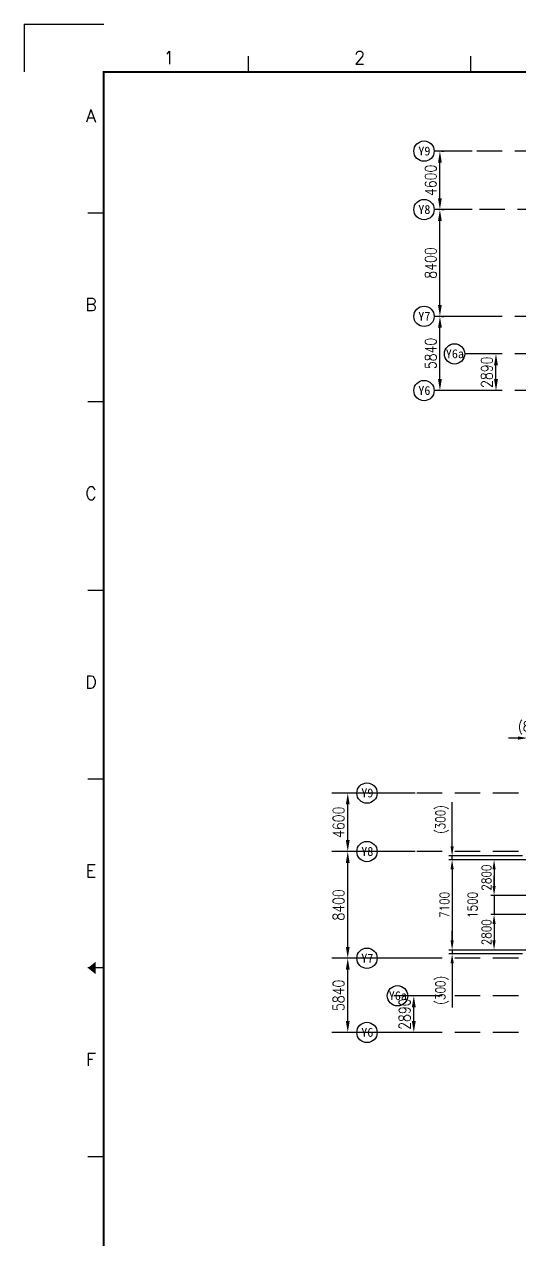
# Model space of a CAD drawing. Extents: x 0 to 210250, y -124674 to 148500.
# Drawn here: x 0 to 38966, y 52868 to 148500 of the extents above; entities that cross this region are included whole.
import ezdxf
from ezdxf.enums import TextEntityAlignment as Align

# ---------------------------------------------------------------- set-up
doc = ezdxf.new("R2010")
doc.units = 0
doc.header["$LTSCALE"] = 400
doc.header["$PDSIZE"] = 2
doc.linetypes.add('CEN', pattern=[17, 15, -1, 0, -1])
doc.linetypes.add('HIDDENX2', pattern=[0.75, 0.5, -0.25])
doc.layers.get('0').update_dxf_attribs({"linetype": 'CONTINUOUS'})
doc.layers.get('DEFPOINTS').update_dxf_attribs({"linetype": 'CONTINUOUS'})
for name, color, linetype in [('C1', 1, 'CONTINUOUS'), ('CENTER', 6, 'CEN'), ('DIM', 2, 'CONTINUOUS')]:
    doc.layers.add(name, color=color, linetype=linetype)
doc.styles.add('LSP', font='SimSun.ttf')
doc.styles.add('ROMANS', font='romans.shx', dxfattribs={"width": 0.8})
doc.styles.get("Standard").update_dxf_attribs({"font": 'ISOCP.SHX', "bigfont": 'CHINESET.SHX'})
doc.dimstyles.new('AM_ISO', dxfattribs={"dimscale": 300, "dimtxt": 3.5, "dimasz": 3.5, "dimexe": 1, "dimexo": 1, "dimgap": 1.5, "dimtad": 1, "dimdsep": 46, "dimtxsty": 'Standard', "dimcen": 0, "dimclrd": 256, "dimclre": 256, "dimclrt": 256, "dimadec": 0, "dimazin": 2, "dimtp": 0.1, "dimtm": 0.1, "dimtfac": 0.71, "dimtmove": 0, "dimatfit": 3, "dimfxl": 0, "dimlwd": -1, "dimlwe": -1, "dimarcsym": 0})

# ---------------------------------------------------------------- blocks, each defined once
blk = doc.blocks.new('*D123')
at = {"layer": 'DEFPOINTS', "color": 0, "transparency": 16777216}
for p in [(39584, 92339), (39584, 83061), (40384, 79961)]:
    blk.add_point(p, dxfattribs=at)
at = {"layer": 'DIM', "linetype": 'ByBlock', "transparency": 16777216}
for p, q in [((38834, 92339), (38084, 92339)), ((39584, 83311), (39584, 92589)), ((40384, 92339), (39584, 92339)), ((40384, 80211), (40384, 92589)), ((41134, 92339), (41884, 92339))]:
    blk.add_line(p, q, dxfattribs=at)
at = {"layer": 'DIM', "transparency": 16777216}
for points in [[(38834, 92464), (38834, 92214), (39584, 92339)], [(41134, 92464), (41134, 92214), (40384, 92339)]]:
    blk.add_solid(points, dxfattribs=at)
at = {"layer": 'DIM', "transparency": 16777216, "insert": (39984, 93136), "char_height": 750, "attachment_point": 5, "style": 'ROMANS'}
blk.add_mtext('(800)', dxfattribs=at)
blk = doc.blocks.new('*D124')
at = {"layer": 'DEFPOINTS', "color": 0, "transparency": 16777216}
for p in [(42709, 82761), (36952, 79961), (40504, 79961)]:
    blk.add_point(p, dxfattribs=at)
at = {"layer": 'DIM', "linetype": 'ByBlock', "transparency": 16777216}
for p, q in [((42459, 82761), (36702, 82761)), ((36952, 82011), (36952, 80711)), ((40254, 79961), (36702, 79961))]:
    blk.add_line(p, q, dxfattribs=at)
at = {"layer": 'DIM', "transparency": 16777216}
for points in [[(36827, 82011), (37077, 82011), (36952, 82761)], [(36827, 80711), (37077, 80711), (36952, 79961)]]:
    blk.add_solid(points, dxfattribs=at)
at = {"layer": 'DIM', "transparency": 16777216, "insert": (36352, 81361), "char_height": 750, "attachment_point": 5, "rotation": 90, "style": 'ROMANS'}
blk.add_mtext('2800', dxfattribs=at)
blk = doc.blocks.new('*D125')
at = {"layer": 'DEFPOINTS', "color": 0, "transparency": 16777216}
for p in [(40504, 79961), (36952, 78461), (40504, 78461)]:
    blk.add_point(p, dxfattribs=at)
at = {"layer": 'DIM', "linetype": 'ByBlock', "transparency": 16777216}
for p, q in [((36952, 80711), (36952, 81461)), ((40254, 79961), (36702, 79961)), ((36952, 79961), (36952, 78461)), ((40254, 78461), (36702, 78461)), ((36952, 77711), (36952, 76961))]:
    blk.add_line(p, q, dxfattribs=at)
at = {"layer": 'DIM', "transparency": 16777216}
for points in [[(36827, 80711), (37077, 80711), (36952, 79961)], [(36827, 77711), (37077, 77711), (36952, 78461)]]:
    blk.add_solid(points, dxfattribs=at)
at = {"layer": 'DIM', "transparency": 16777216, "insert": (35260, 79211), "char_height": 750, "attachment_point": 5, "rotation": 90, "style": 'ROMANS'}
blk.add_mtext('1500', dxfattribs=at)
blk = doc.blocks.new('*D126')
at = {"layer": 'DEFPOINTS', "color": 0, "transparency": 16777216}
for p in [(40504, 78461), (36952, 75661), (42709, 75661)]:
    blk.add_point(p, dxfattribs=at)
at = {"layer": 'DIM', "linetype": 'ByBlock', "transparency": 16777216}
for p, q in [((40254, 78461), (36702, 78461)), ((36952, 77711), (36952, 76411)), ((42459, 75661), (36702, 75661))]:
    blk.add_line(p, q, dxfattribs=at)
at = {"layer": 'DIM', "transparency": 16777216}
for points in [[(36827, 77711), (37077, 77711), (36952, 78461)], [(36827, 76411), (37077, 76411), (36952, 75661)]]:
    blk.add_solid(points, dxfattribs=at)
at = {"layer": 'DIM', "transparency": 16777216, "insert": (36352, 77061), "char_height": 750, "attachment_point": 5, "rotation": 90, "style": 'ROMANS'}
blk.add_mtext('2800', dxfattribs=at)
blk = doc.blocks.new('*D127')
at = {"layer": 'DEFPOINTS', "color": 0, "transparency": 16777216}
for p in [(42709, 82761), (33651, 75661), (42709, 75661)]:
    blk.add_point(p, dxfattribs=at)
at = {"layer": 'DIM', "linetype": 'ByBlock', "transparency": 16777216}
for p, q in [((42459, 82761), (33401, 82761)), ((33651, 82011), (33651, 76411)), ((42459, 75661), (33401, 75661))]:
    blk.add_line(p, q, dxfattribs=at)
at = {"layer": 'DIM', "transparency": 16777216}
for points in [[(33526, 82011), (33776, 82011), (33651, 82761)], [(33526, 76411), (33776, 76411), (33651, 75661)]]:
    blk.add_solid(points, dxfattribs=at)
at = {"layer": 'DIM', "transparency": 16777216, "insert": (33051, 79211), "char_height": 750, "attachment_point": 5, "rotation": 90, "style": 'ROMANS'}
blk.add_mtext('7100', dxfattribs=at)
blk = doc.blocks.new('*D100')
at = {"layer": 'DEFPOINTS', "color": 0, "transparency": 16777216}
for p in [(25442, 75011), (26040, 75011), (26040, 69171)]:
    blk.add_point(p, dxfattribs=at)
at = {"layer": 'DIM', "linetype": 'ByBlock', "transparency": 16777216}
for p, q in [((25740, 75011), (25142, 75011)), ((25442, 70071), (25442, 74111)), ((25740, 69171), (25142, 69171))]:
    blk.add_line(p, q, dxfattribs=at)
at = {"layer": 'DIM', "transparency": 16777216}
for points in [[(25292, 74111), (25592, 74111), (25442, 75011)], [(25292, 70071), (25592, 70071), (25442, 69171)]]:
    blk.add_solid(points, dxfattribs=at)
at = {"layer": 'DIM', "transparency": 16777216, "insert": (24722, 72091), "char_height": 900, "attachment_point": 5, "rotation": 90, "style": 'ROMANS'}
blk.add_mtext('5840', dxfattribs=at)
blk = doc.blocks.new('*D101')
at = {"layer": 'DEFPOINTS', "color": 0, "transparency": 16777216}
for p in [(25442, 83411), (26040, 83411), (26040, 75011)]:
    blk.add_point(p, dxfattribs=at)
at = {"layer": 'DIM', "linetype": 'ByBlock', "transparency": 16777216}
for p, q in [((25740, 83411), (25142, 83411)), ((25442, 75911), (25442, 82511)), ((25740, 75011), (25142, 75011))]:
    blk.add_line(p, q, dxfattribs=at)
at = {"layer": 'DIM', "transparency": 16777216}
for points in [[(25292, 82511), (25592, 82511), (25442, 83411)], [(25292, 75911), (25592, 75911), (25442, 75011)]]:
    blk.add_solid(points, dxfattribs=at)
at = {"layer": 'DIM', "transparency": 16777216, "insert": (24722, 79211), "char_height": 900, "attachment_point": 5, "rotation": 90, "style": 'ROMANS'}
blk.add_mtext('8400', dxfattribs=at)
blk = doc.blocks.new('*D102')
at = {"layer": 'DEFPOINTS', "color": 0, "transparency": 16777216}
for p in [(25442, 88011), (26040, 88011), (26040, 83411)]:
    blk.add_point(p, dxfattribs=at)
at = {"layer": 'DIM', "linetype": 'ByBlock', "transparency": 16777216}
for p, q in [((25740, 88011), (25142, 88011)), ((25442, 84311), (25442, 87111)), ((25740, 83411), (25142, 83411))]:
    blk.add_line(p, q, dxfattribs=at)
at = {"layer": 'DIM', "transparency": 16777216}
for points in [[(25292, 87111), (25592, 87111), (25442, 88011)], [(25292, 84311), (25592, 84311), (25442, 83411)]]:
    blk.add_solid(points, dxfattribs=at)
at = {"layer": 'DIM', "transparency": 16777216, "insert": (24722, 85711), "char_height": 900, "attachment_point": 5, "rotation": 90, "style": 'ROMANS'}
blk.add_mtext('4600', dxfattribs=at)
blk = doc.blocks.new('*D103')
at = {"layer": 'DEFPOINTS', "color": 0, "transparency": 16777216}
for p in [(30638, 72061), (31036, 72061), (31036, 69171)]:
    blk.add_point(p, dxfattribs=at)
at = {"layer": 'DIM', "linetype": 'ByBlock', "transparency": 16777216}
for p, q in [((30736, 72061), (30338, 72061)), ((30638, 70071), (30638, 71161)), ((30736, 69171), (30338, 69171))]:
    blk.add_line(p, q, dxfattribs=at)
at = {"layer": 'DIM', "transparency": 16777216}
for points in [[(30488, 71161), (30788, 71161), (30638, 72061)], [(30488, 70071), (30788, 70071), (30638, 69171)]]:
    blk.add_solid(points, dxfattribs=at)
at = {"layer": 'DIM', "transparency": 16777216, "insert": (29918, 70616), "char_height": 900, "attachment_point": 5, "rotation": 90, "style": 'ROMANS'}
blk.add_mtext('2890', dxfattribs=at)
blk = doc.blocks.new('*D104')
at = {"layer": 'DEFPOINTS', "color": 0, "transparency": 16777216}
for p in [(42709, 75661), (33651, 75361), (39434, 75361)]:
    blk.add_point(p, dxfattribs=at)
at = {"layer": 'DIM', "linetype": 'ByBlock', "transparency": 16777216}
for p, q in [((33651, 76411), (33651, 77161)), ((42459, 75661), (33401, 75661)), ((33651, 75661), (33651, 75361)), ((39184, 75361), (33401, 75361)), ((33651, 74611), (33651, 71126))]:
    blk.add_line(p, q, dxfattribs=at)
at = {"layer": 'DIM', "transparency": 16777216}
for points in [[(33526, 76411), (33776, 76411), (33651, 75661)], [(33526, 74611), (33776, 74611), (33651, 75361)]]:
    blk.add_solid(points, dxfattribs=at)
at = {"layer": 'DIM', "transparency": 16777216, "insert": (32854, 72493), "char_height": 750, "attachment_point": 5, "rotation": 90, "style": 'ROMANS'}
blk.add_mtext('(300)', dxfattribs=at)
blk = doc.blocks.new('*D105')
at = {"layer": 'DEFPOINTS', "color": 0, "transparency": 16777216}
for p in [(33651, 83061), (39434, 83061), (42709, 82761)]:
    blk.add_point(p, dxfattribs=at)
at = {"layer": 'DIM', "linetype": 'ByBlock', "transparency": 16777216}
for p, q in [((33651, 83811), (33651, 87297)), ((39184, 83061), (33401, 83061)), ((42459, 82761), (33401, 82761)), ((33651, 82761), (33651, 83061)), ((33651, 82011), (33651, 81261))]:
    blk.add_line(p, q, dxfattribs=at)
at = {"layer": 'DIM', "transparency": 16777216}
for points in [[(33526, 83811), (33776, 83811), (33651, 83061)], [(33526, 82011), (33776, 82011), (33651, 82761)]]:
    blk.add_solid(points, dxfattribs=at)
at = {"layer": 'DIM', "transparency": 16777216, "insert": (32854, 85929), "char_height": 750, "attachment_point": 5, "rotation": 90, "style": 'ROMANS'}
blk.add_mtext('(300)', dxfattribs=at)
blk = doc.blocks.new('ASRSa1')
for p, q in [((0, 594), (25, 594)), ((0, 594), (0, 579)), ((70.5, 579), (70.5, 584)), ((140.5, 579), (140.5, 584)), ((25, 534.6), (20, 534.6)), ((25, 475.2), (20, 475.2)), ((25, 415.8), (20, 415.8)), ((25, 356.4), (20, 356.4)), ((25, 297), (20, 297)), ((25, 237.6), (20, 237.6))]:
    blk.add_line(p, q)
at = {"const_width": 0.6}
blk.add_lwpolyline([(25, 15), (826, 15), (826, 579), (25, 579)], close=True, dxfattribs=at)
blk.add_solid([(22.5, 295), (20, 297), (22.5, 299)])
at = {"style": 'ROMANS'}
for s, p in [('1', (45.5, 585.5)), ('2', (105.5, 585.5)), ('A', (20.98, 567.18)), ('B', (20.98, 507.78)), ('C', (20.98, 448.38)), ('D', (20.98, 388.98)), ('E', (20.98, 329.58)), ('F', (20.98, 270.18))]:
    blk.add_text(s, height=4, dxfattribs=at).set_placement(p, align=Align.TOP_CENTER)
blk = doc.blocks.new('A$C69EB054D')
at = {"layer": 'C1'}
for centre in [(80, 3594.5), (80, 3134.5), (80, 2294.5), (320.1, 1999.5), (80, 1710.5)]:
    blk.add_circle(centre, 80, dxfattribs=at)
at = {"layer": 'CENTER', "linetype": 'HIDDENX2'}
for p, q in [((7571, 3594.5), (459, 3594.5)), ((7571, 3134.5), (459, 3134.5)), ((7571, 2294.5), (612.2, 2294.5)), ((7571, 1999.5), (612.2, 1999.5)), ((7571, 1710.5), (612.2, 1710.5))]:
    blk.add_line(p, q, dxfattribs=at)
at = {"layer": 'DIM'}
for p, q in [((459, 3594.5), (160, 3594.5)), ((459, 3134.5), (160, 3134.5)), ((612.2, 2294.5), (160, 2294.5)), ((612.2, 1999.5), (400.1, 1999.5)), ((612.2, 1710.5), (160, 1710.5))]:
    blk.add_line(p, q, dxfattribs=at)
at = {"layer": 'C1', "style": 'LSP', "width": 1}
for s, p in [('Y9', (82.6, 3594.9)), ('Y8', (82.6, 3134.9)), ('Y7', (82.6, 2294.9)), ('Y6a', (322.7, 1999.9)), ('Y6', (82.6, 1710.9))]:
    blk.add_text(s, height=70, dxfattribs=at).set_placement(p, align=Align.MIDDLE)
blk = doc.blocks.new('A$C2BC977CF')
at = {"layer": 'C1'}
for centre in [(528.8, 5622), (528.8, 5162), (528.8, 4322), (768.9, 4027), (528.8, 3738)]:
    blk.add_circle(centre, 80, dxfattribs=at)
at = {"layer": 'CENTER', "linetype": 'HIDDENX2'}
for p, q in [((6843, 5622), (907.9, 5622)), ((6864.5, 5162), (907.9, 5162)), ((7443, 4322), (1061, 4322)), ((7443, 4027), (1061, 4027)), ((7443, 3738), (1061, 3738))]:
    blk.add_line(p, q, dxfattribs=at)
at = {"layer": 'DIM'}
for p, q in [((907.9, 5622), (608.8, 5622)), ((907.9, 5162), (608.8, 5162)), ((1061, 4322), (608.8, 4322)), ((1061, 4027), (848.9, 4027)), ((1061, 3738), (608.8, 3738))]:
    blk.add_line(p, q, dxfattribs=at)
at = {"layer": 'C1', "style": 'LSP', "width": 1}
for s, p in [('Y9', (531.4, 5622.4)), ('Y8', (531.4, 5162.4)), ('Y7', (531.4, 4322.4)), ('Y6a', (771.5, 4027.4)), ('Y6', (531.4, 3738.4))]:
    blk.add_text(s, height=70, dxfattribs=at).set_placement(p, align=Align.MIDDLE)
blk = doc.blocks.new('*D207')
at = {"layer": 'DEFPOINTS', "color": 0, "transparency": 16777216}
for p in [(32503, 138519), (32690, 138519), (32503, 133919)]:
    blk.add_point(p, dxfattribs=at)
at = {"layer": 'DIM', "linetype": 'ByBlock', "transparency": 16777216}
for p, q in [((32803, 138519), (32990, 138519)), ((32690, 134819), (32690, 137619)), ((32803, 133919), (32990, 133919))]:
    blk.add_line(p, q, dxfattribs=at)
at = {"layer": 'DIM', "transparency": 16777216}
for points in [[(32540, 137619), (32840, 137619), (32690, 138519)], [(32540, 134819), (32840, 134819), (32690, 133919)]]:
    blk.add_solid(points, dxfattribs=at)
at = {"layer": 'DIM', "transparency": 16777216, "insert": (31970, 136219), "char_height": 900, "attachment_point": 5, "rotation": 90, "style": 'ROMANS'}
blk.add_mtext('4600', dxfattribs=at)
blk = doc.blocks.new('*D208')
at = {"layer": 'DEFPOINTS', "color": 0, "transparency": 16777216}
for p in [(37102, 122569), (37500, 122569), (37500, 119679)]:
    blk.add_point(p, dxfattribs=at)
at = {"layer": 'DIM', "linetype": 'ByBlock', "transparency": 16777216}
for p, q in [((37200, 122569), (36802, 122569)), ((37102, 120579), (37102, 121669)), ((37200, 119679), (36802, 119679))]:
    blk.add_line(p, q, dxfattribs=at)
at = {"layer": 'DIM', "transparency": 16777216}
for points in [[(36952, 121669), (37252, 121669), (37102, 122569)], [(36952, 120579), (37252, 120579), (37102, 119679)]]:
    blk.add_solid(points, dxfattribs=at)
at = {"layer": 'DIM', "transparency": 16777216, "insert": (36382, 121124), "char_height": 900, "attachment_point": 5, "rotation": 90, "style": 'ROMANS'}
blk.add_mtext('2890', dxfattribs=at)
blk = doc.blocks.new('*D218')
at = {"layer": 'DEFPOINTS', "color": 0, "transparency": 16777216}
for p in [(32692, 125519), (33289, 125519), (33289, 119679)]:
    blk.add_point(p, dxfattribs=at)
at = {"layer": 'DIM', "linetype": 'ByBlock', "transparency": 16777216}
for p, q in [((32989, 125519), (32392, 125519)), ((32692, 120579), (32692, 124619)), ((32989, 119679), (32392, 119679))]:
    blk.add_line(p, q, dxfattribs=at)
at = {"layer": 'DIM', "transparency": 16777216}
for points in [[(32542, 124619), (32842, 124619), (32692, 125519)], [(32542, 120579), (32842, 120579), (32692, 119679)]]:
    blk.add_solid(points, dxfattribs=at)
at = {"layer": 'DIM', "transparency": 16777216, "insert": (31972, 122599), "char_height": 900, "attachment_point": 5, "rotation": 90, "style": 'ROMANS'}
blk.add_mtext('5840', dxfattribs=at)
blk = doc.blocks.new('*D219')
at = {"layer": 'DEFPOINTS', "color": 0, "transparency": 16777216}
for p in [(32503, 133919), (32690, 133919), (32503, 125519)]:
    blk.add_point(p, dxfattribs=at)
at = {"layer": 'DIM', "linetype": 'ByBlock', "transparency": 16777216}
for p, q in [((32803, 133919), (32990, 133919)), ((32690, 126419), (32690, 133019)), ((32803, 125519), (32990, 125519))]:
    blk.add_line(p, q, dxfattribs=at)
at = {"layer": 'DIM', "transparency": 16777216}
for points in [[(32540, 133019), (32840, 133019), (32690, 133919)], [(32540, 126419), (32840, 126419), (32690, 125519)]]:
    blk.add_solid(points, dxfattribs=at)
at = {"layer": 'DIM', "transparency": 16777216, "insert": (31970, 129719), "char_height": 900, "attachment_point": 5, "rotation": 90, "style": 'ROMANS'}
blk.add_mtext('8400', dxfattribs=at)

msp = doc.modelspace()

# ---------------------------------------------------------------- linework, layer by layer
at = {"layer": 'DIM'}
for p, q in [((30556.706, 88011.291), (24179.586, 88011.291)), ((30556.706, 83411.291), (24179.586, 83411.291)), ((32087.837, 75011.291), (24179.586, 75011.291)), ((32087.837, 72061.291), (29072.024, 72061.291)), ((32087.837, 69171.291), (24179.586, 69171.291))]:
    msp.add_line(p, q, dxfattribs=at)

# ---------------------------------------------------------------- block references
at = {"xscale": 10, "yscale": 10, "zscale": 10}
for name, p in [('A$C2BC977CF', (26154.054, 82299.425)), ('A$C69EB054D', (26154.053, 52065.858))]:
    msp.add_blockref(name, p, dxfattribs=at)
at = {"layer": 'DIM', "xscale": 250, "yscale": 250, "zscale": 250}
msp.add_blockref('ASRSa1', (0, 0), dxfattribs=at)

# ---------------------------------------------------------------- dimensions: what is measured, and where the dimension line sits
at = {"layer": 'DIM'}
for base, p1, p2, angle, override, picture, middle in [((32690.398, 138519.335), (32502.967, 133919.335), (32502.967, 138519.335), 90, {"dimtxt": 3, "dimasz": 3, "dimgap": 0.9, "dimtxsty": 'ROMANS', "dimfxl": 10}, '*D207', (32690.398, 136219.335)), ((32690.398, 133919.335), (32502.967, 125519.335), (32502.967, 133919.335), 90, {"dimtxt": 3, "dimasz": 3, "dimgap": 0.9, "dimtxsty": 'ROMANS', "dimfxl": 10}, '*D219', (32690.398, 129719.335)), ((32691.736, 125519.335), (33289.059, 119679.335), (33289.059, 125519.335), 90, {"dimtxt": 3, "dimasz": 3, "dimgap": 0.9, "dimtxsty": 'ROMANS', "dimfxl": 10}, '*D218', (32691.736, 122599.335)), ((37101.523, 122569.335), (37499.655, 119679.335), (37499.655, 122569.335), 90, {"dimtxt": 3, "dimasz": 3, "dimgap": 0.9, "dimtxsty": 'ROMANS', "dimfxl": 10}, '*D208', (37101.523, 121124.335)), ((25442.177, 88011.291), (26039.501, 83411.291), (26039.501, 88011.291), 90, {"dimtxt": 3, "dimasz": 3, "dimgap": 0.9, "dimtxsty": 'ROMANS', "dimfxl": 10}, '*D102', (25442.177, 85711.291)), ((25442.177, 83411.291), (26039.501, 75011.291), (26039.501, 83411.291), 90, {"dimtxt": 3, "dimasz": 3, "dimgap": 0.9, "dimtxsty": 'ROMANS', "dimfxl": 10}, '*D101', (25442.177, 79211.291)), ((36952.493, 79961.291), (42709.409, 82761.291), (40504.409, 79961.291), 270, {"dimscale": 250, "dimtxt": 3, "dimasz": 3, "dimgap": 0.9, "dimtxsty": 'ROMANS', "dimfxl": 10}, '*D124', (36952.493, 81361.291)), ((36952.493, 78461.291), (40504.409, 79961.291), (40504.409, 78461.291), 270, {"dimscale": 250, "dimtxt": 3, "dimasz": 3, "dimgap": 0.9, "dimtxsty": 'ROMANS', "dimtmove": 2, "dimfxl": 10}, '*D125', (35259.886, 79211.291)), ((36952.493, 75661.291), (40504.409, 78461.291), (42709.409, 75661.291), 270, {"dimscale": 250, "dimtxt": 3, "dimasz": 3, "dimgap": 0.9, "dimtxsty": 'ROMANS', "dimfxl": 10}, '*D126', (36952.493, 77061.291)), ((25442.177, 75011.291), (26039.501, 69171.291), (26039.501, 75011.291), 90, {"dimtxt": 3, "dimasz": 3, "dimgap": 0.9, "dimtxsty": 'ROMANS', "dimfxl": 10}, '*D100', (25442.177, 72091.291)), ((30638.056, 72061.291), (31036.189, 69171.291), (31036.189, 72061.291), 90, {"dimtxt": 3, "dimasz": 3, "dimgap": 0.9, "dimtxsty": 'ROMANS', "dimfxl": 10}, '*D103', (30638.056, 70616.291))]:
    dim = msp.add_linear_dim(base=base, p1=p1, p2=p2, angle=angle, dimstyle='AM_ISO', override=override, dxfattribs=at)
    dim.commit()
    dim.dimension.update_dxf_attribs({"geometry": picture, "text_midpoint": middle, "dimtype": 160})
dim = msp.add_linear_dim(base=(39584.409, 92339.314), p1=(40384.409, 79961.291), p2=(39584.409, 83061.291), angle=180, text='(<>)', dimstyle='AM_ISO', override={"dimscale": 250, "dimtxt": 3, "dimasz": 3, "dimgap": 0.9, "dimtxsty": 'ROMANS', "dimfxl": 10}, dxfattribs=at)
dim.commit()
dim.dimension.update_dxf_attribs({"geometry": '*D123', "text_midpoint": (39984.409, 92339.314), "dimtype": 160})
for base, p1, p2, picture, middle in [((33650.619, 83061.291), (42709.409, 82761.291), (39434.409, 83061.291), '*D105', (32854.191, 85929.148)), ((33650.619, 75361.291), (42709.409, 75661.291), (39434.409, 75361.291), '*D104', (32854.191, 72493.433))]:
    dim = msp.add_linear_dim(base=base, p1=p1, p2=p2, angle=90, text='(<>)', dimstyle='AM_ISO', override={"dimscale": 250, "dimtxt": 3, "dimasz": 3, "dimgap": 0.9, "dimtxsty": 'ROMANS', "dimfxl": 10}, dxfattribs=at)
    dim.commit()
    dim.dimension.update_dxf_attribs({"geometry": picture, "text_midpoint": middle})
dim = msp.add_linear_dim(base=(33650.619, 75661.291), p1=(42709.409, 82761.291), p2=(42709.409, 75661.291), angle=270, dimstyle='AM_ISO', override={"dimscale": 250, "dimtxt": 3, "dimasz": 3, "dimgap": 0.9, "dimtxsty": 'ROMANS', "dimfxl": 10}, dxfattribs=at)
dim.commit()
dim.dimension.update_dxf_attribs({"geometry": '*D127', "text_midpoint": (33050.619, 79211.291)})

doc.saveas('drawing.dxf')
